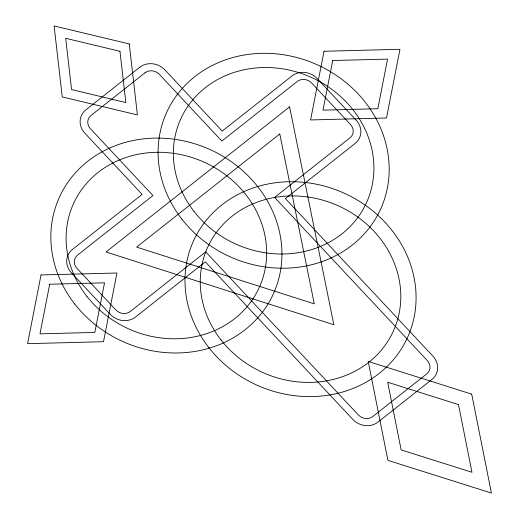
<?xml version="1.0" encoding="UTF-8"?>
<svg xmlns="http://www.w3.org/2000/svg" width="519" height="519" viewBox="0 0 519 519"><rect width="100%" height="100%" fill="white"/><g stroke="black" fill="none" stroke-linecap="round" stroke-linejoin="round"><path stroke-width="0.78" d="M41.033 274.966L27.585 343.656L103.502 341.697L116.95 273.007L41.033 274.966M49.707 284.237L39.995 333.84L94.828 332.426L104.54 282.823L49.707 284.237M324.031 51.258L310.583 119.947L386.506 117.988L399.954 49.305L324.031 51.258M332.711 60.528L322.993 110.138L377.826 108.724L387.544 59.114L332.711 60.528M139.767 67.262L85.778 109.944A18.1 16.258 23.7 0 0 84.889 133.221L142.154 194.385L72.336 249.574A18.1 16.258 23.7 0 0 71.447 272.851L110.32 314.371A18.1 16.258 23.7 0 0 135.498 317.044L205.323 261.855L352.823 419.41A18.1 16.258 23.7 0 0 378.001 422.083L431.996 379.402A18.1 16.258 23.7 0 0 432.885 356.125L285.379 198.569L355.197 143.38A18.1 16.258 23.7 0 0 356.086 120.103L317.213 78.583A18.1 16.258 23.7 0 0 292.035 75.91L222.216 131.099L164.951 69.935A18.1 16.258 23.7 0 0 139.767 67.262M144.976 72.822L90.981 115.503A10.341 9.29 23.7 0 0 90.475 128.803L152.949 195.533L77.539 255.14A10.341 9.29 23.7 0 0 77.033 268.44L115.906 309.96A10.341 9.29 23.7 0 0 130.295 311.484L205.699 251.877L358.408 414.992A10.341 9.29 23.7 0 0 372.798 416.523L426.793 373.842A10.341 9.29 23.7 0 0 427.299 360.543L274.59 197.428L349.994 137.82A10.341 9.29 23.7 0 0 350.5 124.521L311.627 83.001A10.341 9.29 23.7 0 0 297.238 81.47L221.834 141.077L159.365 74.347A10.341 9.29 23.7 0 0 144.976 72.822M289.589 106.869L106.012 251.981L333.853 324.745L289.589 106.869M279.78 133.973L136.646 247.122L314.293 303.855L279.78 133.973M129.276 43.946L54.119 25.95L62.254 96.93L137.412 114.92L129.276 43.946M119.973 51.303L65.686 38.309L71.564 89.566L125.845 102.567L119.973 51.303M471.706 394.135L368.211 361.445L387.92 460.359L491.415 493.05L471.706 394.135M458.478 404.586L387.661 382.224L401.148 449.908L471.966 472.277L458.478 404.586M74.762 304.056A117.398 105.428 23.7 0 0 273.169 294.331A117.398 105.428 23.7 0 0 151.25 138.229A117.398 105.428 23.7 0 0 74.762 304.056M182 219.284A117.398 105.428 23.7 0 0 380.414 209.553A117.398 105.428 23.7 0 0 258.494 53.457A117.398 105.428 23.7 0 0 182 219.284M208.898 347.672A117.398 105.428 23.7 0 0 407.311 337.947A117.398 105.428 23.7 0 0 285.392 181.851A117.398 105.428 23.7 0 0 208.898 347.672M194.112 211.544A101.886 91.493 23.7 0 0 366.304 203.104A101.886 91.493 23.7 0 0 260.493 67.639A101.886 91.493 23.7 0 0 194.112 211.544M86.868 296.323A101.886 91.493 23.7 0 0 259.059 287.883A101.886 91.493 23.7 0 0 153.248 152.411A101.886 91.493 23.7 0 0 86.868 296.323M221.01 339.939A101.886 91.493 23.7 0 0 393.201 331.498A101.886 91.493 23.7 0 0 287.39 196.033A101.886 91.493 23.7 0 0 221.01 339.939"/></g></svg>
